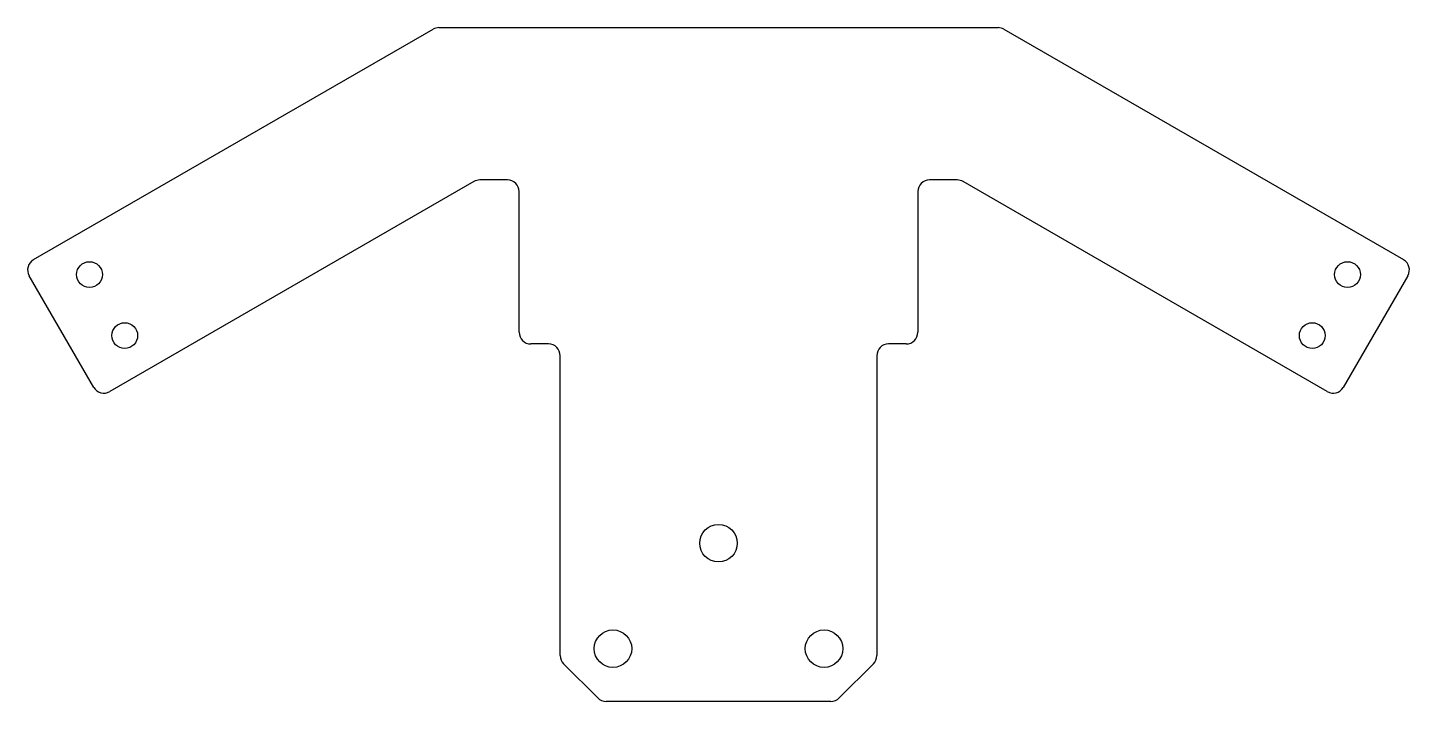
# Model space of a CAD drawing. Header units: millimetres. Extents: x -59 to 59, y -58 to 0.
import ezdxf

# ---------------------------------------------------------------- set-up
doc = ezdxf.new("R2010")
doc.units = ezdxf.units.MM

msp = doc.modelspace()

# ---------------------------------------------------------------- linework, layer by layer
for p, q in [((-23.84, 0, 0), (23.84, 0, 0)), ((-58.41, -19.8, 0), (-24.34, -0.13, 0)), ((24.34, -0.13, 0), (58.41, -19.8, 0)), ((-20.86, -13.13, 0), (-51.91, -31.06, 0)), ((-18, -13, 0), (-20.36, -13, 0)), ((-17, -26, 0), (-17, -14, 0)), ((17, -14, 0), (17, -26, 0)), ((20.36, -13, 0), (18, -13, 0)), ((51.91, -31.06, 0), (20.86, -13.13, 0)), ((-53.27, -30.7, 0), (-58.77, -21.17, 0)), ((58.77, -21.17, 0), (53.27, -30.7, 0)), ((-14.5, -27, 0), (-16, -27, 0)), ((16, -27, 0), (14.5, -27, 0)), ((-13.5, -53.59, 0), (-13.5, -28, 0)), ((13.5, -28, 0), (13.5, -53.59, 0)), ((-10.29, -57.21, 0), (-13.21, -54.29, 0)), ((13.21, -54.29, 0), (10.29, -57.21, 0)), ((9.59, -57.5, 0), (-9.59, -57.5, 0))]:
    msp.add_line(p, q)
for centre, radius in [((-53.63, -21.08, 0), 1.1), ((53.63, -21.08, 0), 1.1), ((-50.63, -26.28, 0), 1.1), ((50.63, -26.28, 0), 1.1), ((0, -44, 0), 1.6), ((-9, -53, 0), 1.6), ((9, -53, 0), 1.6)]:
    msp.add_circle(centre, radius)
for centre, start, end in [((-23.84, -1, 0), 90, 120), ((23.84, -1, 0), 60, 90), ((-20.36, -14, 0), 90, 120), ((-18, -14, 0), 0, 90), ((18, -14, 0), 90, 180), ((20.36, -14, 0), 60, 90), ((-57.91, -20.67, 0), 120, 210), ((57.91, -20.67, 0), -30, 60), ((-16, -26, 0), 180, 270), ((-14.5, -28, 0), 0, 90), ((14.5, -28, 0), 90, 180), ((16, -26, 0), -90, 0), ((-52.41, -30.2, 0), -150, -60), ((52.41, -30.2, 0), -120, -30), ((-12.5, -53.59, 0), 180, 225), ((12.5, -53.59, 0), -45, 0), ((-9.59, -56.5, 0), 225, 270), ((9.59, -56.5, 0), -90, -45)]:
    msp.add_arc(centre, 1, start, end)

doc.saveas('drawing.dxf')
